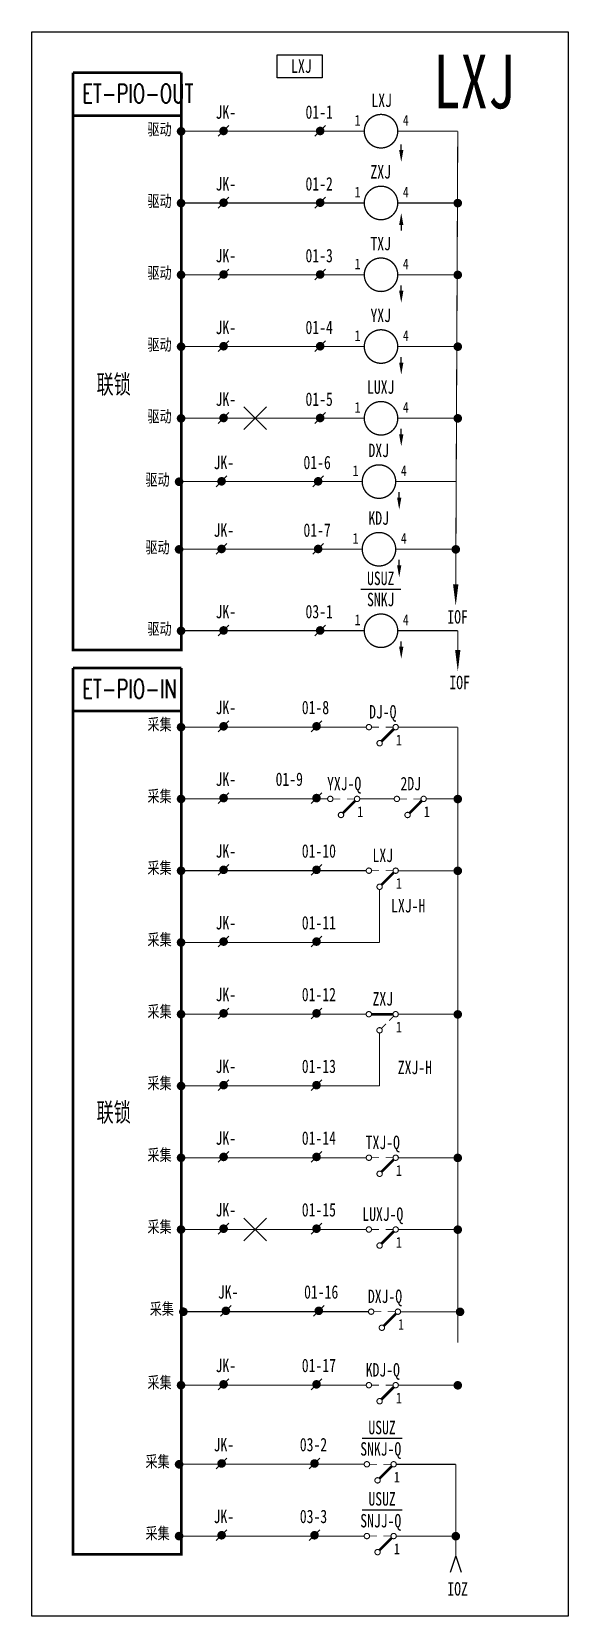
# Model space of a CAD drawing. Extents: x 0 to 100, y -296 to 0.
import ezdxf
from ezdxf.enums import TextEntityAlignment as Align

# ---------------------------------------------------------------- set-up
doc = ezdxf.new("R2010")
doc.units = 0
doc.linetypes.add('DASHED', pattern=[0.75, 0.5, -0.25])
doc.layers.get('0').update_dxf_attribs({"linetype": 'CONTINUOUS'})
doc.layers.add('TIE', color=7, linetype='CONTINUOUS')
doc.styles.add('CHINESE', font='txt.shx', dxfattribs={"width": 0.7, "bigfont": 'hztxt.shx'})

# ---------------------------------------------------------------- blocks, each defined once
blk = doc.blocks.new('W21')
blk.add_line((-1, -1), (1, 1))
at = {"const_width": 0.8}
blk.add_lwpolyline([(-0.4, 0, 1), (0.4, 0, 1)], format="xyb", close=True, dxfattribs=at)
blk = doc.blocks.new('W22')
at = {"const_width": 0.8}
blk.add_lwpolyline([(-0.4, 0, 1), (0.4, 0, 1)], format="xyb", close=True, dxfattribs=at)
blk = doc.blocks.new('143')
at = {"const_width": 0.2}
for points in [[(-6, 0, 1), (-5, 0, 1)], [(-1, 0, 1), (0, 0, 1)], [(-4, -3, 1), (-3, -3, 1)]]:
    blk.add_lwpolyline(points, format="xyb", close=True, dxfattribs=at)
for points, const_width in [([(-5, 0), (-3.6, 0)], 0.15), ([(-2.4, 0), (-1, 0)], 0.15), ([(-0.85, -0.35), (-3.15, -2.65)], 0.5)]:
    blk.add_lwpolyline(points, dxfattribs=dict(const_width=const_width))
blk.add_lwpolyline([(-5.5, -1.3, 0, 0, 0), (-5.5, -2.3, 0.8, 0, 0), (-5.5, -4.5, 0, 0, 0)], format="xyseb")
at = {"width": 0.8}
blk.add_attdef('RELAY', text='', height=2, dxfattribs=at).set_placement((-3, 2.2), align=Align.MIDDLE)
blk = doc.blocks.new('W54')
for p, q in [((0, 0), (3, 1)), ((3, -1), (0, 0))]:
    blk.add_line(p, q)
blk = doc.blocks.new('113')
at = {"const_width": 0.2}
for points in [[(-6, 0, 1), (-5, 0, 1)], [(-1, 0, 1), (0, 0, 1)], [(-4, -3, 1), (-3, -3, 1)]]:
    blk.add_lwpolyline(points, format="xyb", close=True, dxfattribs=at)
for points, const_width in [([(-5, 0), (-1, 0)], 0.5), ([(-2.3, -1.8), (-3.15, -2.65)], 0.15), ([(-0.85, -0.35), (-1.7, -1.2)], 0.15)]:
    blk.add_lwpolyline(points, dxfattribs=dict(const_width=const_width))
blk.add_lwpolyline([(-5.5, -4.5, 0, 0, 0), (-5.5, -3.5, 0.8, 0, 0), (-5.5, -1.3, 0, 0, 0)], format="xyseb")
at = {"width": 0.8}
blk.add_attdef('RELAY', text='', height=2, dxfattribs=at).set_placement((-3, 2.2), align=Align.MIDDLE)
blk = doc.blocks.new('W53')
blk.add_line((0, 1), (0, 0))
blk.add_lwpolyline([(0, 3.25, 0, 0.8, 0), (0, 1, 0.8, 0.8, 0)], format="xyseb")

msp = doc.modelspace()

# ---------------------------------------------------------------- linework, layer by layer
at = {"color": 1}
for p, q in [((39.58, -70), (43.82, -74.24)), ((39.58, -74.24), (43.82, -70)), ((39.58, -225.58), (43.82, -221.34)), ((39.58, -221.34), (43.82, -225.58))]:
    msp.add_line(p, q, dxfattribs=at)
at = {"color": 0}
for p, q in [((61.45, -104), (68.94, -104)), ((61.7, -262.42), (69.19, -262.42)), ((61.71, -275.73), (69.2, -275.73))]:
    msp.add_line(p, q, dxfattribs=at)
msp.add_lwpolyline([(0, 0), (100.19, 0), (100.19, -295.62), (0, -295.62)], close=True)
for points in [[(7.7, -7.64, 0.5, 0.5, 0), (27.92, -7.64, 0.5, 0.5, 0)], [(7.7, -15.64, 0.5, 0.5, 0), (27.92, -15.64, 0.5, 0.5, 0)], [(62.09, -18.57, 0.2, 0.2, 0), (27.9, -18.57, 0.2, 0.2, 0)], [(62.09, -31.96, 0.2, 0.2, 0), (27.9, -31.96, 0.2, 0.2, 0)], [(62.09, -45.34, 0.2, 0.2, 0), (27.9, -45.34, 0.2, 0.2, 0)], [(62.09, -58.73, 0.2, 0.2, 0), (27.9, -58.73, 0.2, 0.2, 0)], [(62.09, -72.12, 0.2, 0.2, 0), (27.9, -72.12, 0.2, 0.2, 0)], [(61.72, -83.93, 0.2, 0.2, 0), (27.52, -83.93, 0.2, 0.2, 0)], [(61.72, -96.56, 0.2, 0.2, 0), (27.52, -96.56, 0.2, 0.2, 0)], [(79.17, -107.1, 0, 1, 0), (79.17, -103.1, 1, 1, 0)], [(62.09, -111.75, 0.2, 0.2, 0), (27.9, -111.75, 0.2, 0.2, 0)], [(79.55, -119.33, 0, 1, 0), (79.55, -115.33, 1, 1, 0)], [(7.7, -118.72, 0.5, 0.5, 0), (27.92, -118.72, 0.5, 0.5, 0)], [(7.7, -126.72, 0.5, 0.5, 0), (27.92, -126.72, 0.5, 0.5, 0)], [(62.46, -129.74, 0.2, 0.2, 0), (27.92, -129.74, 0.2, 0.2, 0)], [(55.18, -143.13, 0.2, 0.2, 0), (27.92, -143.13, 0.2, 0.2, 0)], [(62.39, -156.52, 0.2, 0.2, 0), (27.92, -156.52, 0.2, 0.2, 0)], [(62.39, -183.3, 0.2, 0.2, 0), (27.92, -183.3, 0.2, 0.2, 0)], [(62.39, -210.07, 0.2, 0.2, 0), (27.92, -210.07, 0.2, 0.2, 0)], [(62.39, -223.46, 0.2, 0.2, 0), (27.92, -223.46, 0.2, 0.2, 0)], [(62.39, -252.5, 0.2, 0.2, 0), (27.92, -252.5, 0.2, 0.2, 0)], [(62.01, -267.26, 0.2, 0.2, 0), (27.55, -267.26, 0.2, 0.2, 0)], [(62.01, -280.65, 0.2, 0.2, 0), (27.55, -280.65, 0.2, 0.2, 0)]]:
    msp.add_lwpolyline(points, format="xyseb", dxfattribs=at)
for points, const_width in [([(7.7, -7.64), (7.7, -115.38), (27.92, -115.38), (27.92, -7.64)], 0.5), ([(79.55, -18.57), (68.34, -18.57)], 0.2), ([(79.17, -103.1), (79.55, -18.57)], 0.2), ([(79.55, -31.96), (68.34, -31.96)], 0.2), ([(79.55, -45.34), (68.34, -45.34)], 0.2), ([(79.55, -58.73), (68.34, -58.73)], 0.2), ([(79.55, -72.12), (68.34, -72.12)], 0.2), ([(79.17, -83.93), (67.97, -83.93)], 0.2), ([(79.17, -96.56), (67.97, -96.56)], 0.2), ([(79.55, -111.75), (68.34, -111.75)], 0.2), ([(79.55, -118.51), (79.55, -111.75)], 0.2), ([(7.7, -118.72), (7.7, -284.08), (27.92, -284.08), (27.92, -118.72)], 0.5), ([(79.55, -129.75), (68.45, -129.75)], 0.2), ([(79.55, -244.58), (79.55, -129.75)], 0.2), ([(67.65, -143.14), (61.25, -143.14)], 0.2), ([(79.55, -143.14), (73.69, -143.14)], 0.2), ([(79.55, -156.53), (68.45, -156.53)], 0.2), ([(64.96, -169.91), (64.96, -160.02)], 0.2), ([(64.96, -169.91), (27.92, -169.91)], 0.2), ([(79.55, -183.3), (68.45, -183.3)], 0.2), ([(64.96, -196.68), (64.96, -186.8)], 0.2), ([(64.96, -196.68), (27.92, -196.68)], 0.2), ([(79.55, -210.08), (68.45, -210.08)], 0.2), ([(79.55, -223.47), (68.45, -223.47)], 0.2), ([(79.55, -252.51), (68.45, -252.51)], 0.2), ([(79.17, -267.27), (68.08, -267.27)], 0.2), ([(79.17, -284.41), (79.17, -267.27)], 0.2), ([(79.17, -280.66), (68.08, -280.66)], 0.2)]:
    msp.add_lwpolyline(points, dxfattribs=dict(at, const_width=const_width))
at = {"color": 0, "const_width": 0.25}
for points in [[(65.22, -21.69, 1), (65.22, -15.44, 1)], [(65.22, -35.08, 1), (65.22, -28.83, 1)], [(65.22, -48.47, 1), (65.22, -42.22, 1)], [(65.22, -61.86, 1), (65.22, -55.61, 1)], [(65.22, -75.25, 1), (65.22, -69, 1)], [(64.84, -87.06, 1), (64.84, -80.81, 1)], [(64.84, -99.68, 1), (64.84, -93.43, 1)], [(65.22, -114.88, 1), (65.22, -108.63, 1)]]:
    msp.add_lwpolyline(points, format="xyb", close=True, dxfattribs=at)
msp.add_lwpolyline([(62.81, -238.79, 0.2, 0.2, 0), (28.35, -238.79, 0.2, 0.2, 0)], format="xyseb")
at = {"const_width": 0.2}
msp.add_lwpolyline([(79.97, -238.8), (68.88, -238.8)], dxfattribs=at)
at = {"layer": 'TIE'}
msp.add_lwpolyline([(45.86, -4.32), (54.22, -4.32), (54.22, -8.62), (45.86, -8.62)], close=True, dxfattribs=at)

# ---------------------------------------------------------------- block references
at = {"color": 0}
for name, p in [('W21', (35.83, -18.52)), ('W21', (53.86, -18.52)), ('W22', (27.89, -18.59)), ('W22', (27.89, -31.98)), ('W21', (35.83, -31.9)), ('W21', (53.86, -31.9)), ('W22', (79.55, -31.98)), ('W53', (69, -37.08)), ('W21', (35.83, -45.29)), ('W21', (53.86, -45.29)), ('W22', (27.89, -45.37)), ('W22', (79.55, -45.37)), ('W22', (27.89, -58.76)), ('W21', (35.83, -58.68)), ('W21', (53.86, -58.68)), ('W22', (79.55, -58.76)), ('W22', (27.89, -72.14)), ('W21', (35.83, -72.07)), ('W21', (53.86, -72.07)), ('W22', (79.55, -72.14)), ('W22', (27.52, -83.96)), ('W21', (35.46, -83.88)), ('W21', (53.48, -83.88)), ('W22', (27.52, -96.58)), ('W21', (35.46, -96.5)), ('W21', (53.48, -96.5)), ('W22', (79.18, -96.58)), ('W22', (27.89, -111.78)), ('W21', (35.83, -111.7)), ('W21', (53.86, -111.7)), ('W22', (27.89, -129.75)), ('W21', (35.83, -129.59)), ('W21', (53.18, -129.59)), ('143', (68.46, -129.74)), ('W22', (27.89, -143.14)), ('W21', (35.83, -142.98)), ('W21', (53.18, -142.98)), ('143', (61.25, -143.13)), ('143', (73.68, -143.13)), ('W22', (79.55, -143.16)), ('W22', (27.89, -156.53)), ('W21', (35.83, -156.36)), ('W21', (53.18, -156.36)), ('143', (68.46, -156.52)), ('W22', (79.55, -156.55)), ('W22', (27.89, -169.91)), ('W21', (35.83, -169.75)), ('W21', (53.18, -169.75)), ('W22', (27.89, -183.3)), ('W21', (35.83, -183.14)), ('W21', (53.18, -183.14)), ('W22', (79.55, -183.33)), ('W22', (27.89, -196.69)), ('W21', (35.83, -196.53)), ('W21', (53.18, -196.53)), ('W22', (27.89, -210.08)), ('W21', (35.83, -209.92)), ('W21', (53.18, -209.92)), ('143', (68.46, -210.07)), ('W22', (79.55, -210.1)), ('W22', (27.89, -223.47)), ('W21', (35.83, -223.31)), ('W21', (53.18, -223.31)), ('143', (68.46, -223.46)), ('W22', (79.55, -223.49)), ('W22', (27.89, -252.51)), ('W21', (35.83, -252.35)), ('W21', (53.18, -252.35)), ('143', (68.46, -252.5)), ('W22', (79.55, -252.53)), ('W22', (27.52, -267.27)), ('W21', (35.46, -267.11)), ('W21', (52.8, -267.11)), ('143', (68.08, -267.26)), ('W22', (27.52, -280.66)), ('W21', (35.46, -280.5)), ('W21', (52.8, -280.5)), ('143', (68.08, -280.65)), ('W22', (79.18, -280.68))]:
    msp.add_blockref(name, p, dxfattribs=at)
at = {"color": 0, "rotation": 180}
for p in [(69, -21.06), (69, -47.33), (69, -60.72), (69, -74.11), (68.62, -85.92), (68.62, -98.54), (69, -113.74)]:
    msp.add_blockref('W53', p, dxfattribs=at)
for name, p in [('113', (68.45, -183.3)), ('W22', (28.32, -238.8)), ('W21', (36.26, -238.63)), ('W21', (53.6, -238.63)), ('143', (68.88, -238.79)), ('W22', (79.98, -238.82))]:
    msp.add_blockref(name, p)
at = {"color": 0, "linetype": 'DASHED', "rotation": 270}
msp.add_blockref('W54', (79.17, -284.41), dxfattribs=at)

# ---------------------------------------------------------------- texts
at = {"color": 6, "width": 0.75}
for s, height, p in [('LXJ', 2.5, (50.35, -7.68)), ('LXJ', 10, (82.61, -14.3)), ('USUZ', 2.5, (65.16, -103.23)), ('USUZ', 2.5, (65.41, -261.65)), ('USUZ', 2.5, (65.42, -274.96))]:
    msp.add_text(s, height=height, dxfattribs=at).set_placement(p, align=Align.CENTER)
at = {"color": 0, "style": 'CHINESE'}
for s, height, width, p in [('ET-PIO-OUT', 3.5, 0.7, (9.43, -13.28)), ('联锁', 4, 0.8, (12.12, -67.92)), ('ET-PIO-IN', 3.5, 0.7, (9.43, -124.36)), ('联锁', 4, 0.8, (12.12, -203.73))]:
    msp.add_text(s, height=height, dxfattribs=dict(at, width=width)).set_placement(p)
at = {"color": 0, "style": 'CHINESE', "width": 0.9}
for s, p in [('驱动', (23.87, -19.55)), ('驱动', (23.87, -32.93)), ('驱动', (23.87, -46.32)), ('驱动', (23.87, -59.71)), ('驱动', (23.87, -73.1)), ('驱动', (23.5, -84.91)), ('驱动', (23.5, -97.53)), ('驱动', (23.87, -112.73)), ('采集', (23.87, -130.56)), ('采集', (23.87, -143.95)), ('采集', (23.87, -157.33)), ('采集', (23.87, -170.72)), ('采集', (23.87, -184.11)), ('采集', (23.87, -197.5)), ('采集', (23.87, -210.89)), ('采集', (23.87, -224.28)), ('采集', (23.87, -253.32)), ('采集', (23.5, -268.08)), ('采集', (23.5, -281.47))]:
    msp.add_text(s, height=2.5, dxfattribs=at).set_placement(p, align=Align.CENTER)
at = {"color": 0}
for s, height, width, p in [('1', 2, 0.8, (60.84, -17.54)), ('4', 2, 0.8, (69.84, -17.54)), ('1', 2, 0.8, (60.84, -30.93)), ('4', 2, 0.8, (69.84, -30.93)), ('1', 2, 0.8, (60.84, -44.32)), ('4', 2, 0.8, (69.84, -44.32)), ('1', 2, 0.8, (60.84, -57.71)), ('4', 2, 0.8, (69.84, -57.71)), ('1', 2, 0.8, (60.84, -71.09)), ('4', 2, 0.8, (69.84, -71.09)), ('1', 2, 0.8, (60.47, -82.91)), ('4', 2, 0.8, (69.47, -82.91)), ('1', 2, 0.8, (60.47, -95.53)), ('4', 2, 0.8, (69.47, -95.53)), ('1', 2, 0.8, (60.84, -110.73)), ('4', 2, 0.8, (69.84, -110.73)), ('1', 2, 0.8, (68.55, -133.13)), ('2DJ', 2.5, 0.75, (70.77, -141.52)), ('1', 2, 0.8, (61.34, -146.52)), ('1', 2, 0.8, (73.77, -146.52)), ('1', 2, 0.8, (68.55, -159.9)), ('1', 2, 0.8, (68.55, -186.68)), ('1', 2, 0.8, (68.55, -213.46)), ('1', 2, 0.8, (68.55, -226.85)), ('1', 2, 0.8, (68.55, -255.89)), ('1', 2, 0.8, (68.17, -270.65)), ('1', 2, 0.8, (68.17, -284.04))]:
    msp.add_text(s, height=height, dxfattribs=dict(at, width=width)).set_placement(p, align=Align.CENTER)
at = {"color": 0, "width": 0.75}
for s, p in [('IOF', (77.61, -110.42)), ('IOF', (77.99, -122.66)), ('IOZ', (77.61, -291.76))]:
    msp.add_text(s, height=2.5, dxfattribs=at).set_placement(p)
at = {"style": 'CHINESE', "width": 0.9}
msp.add_text('采集', height=2.5, dxfattribs=at).set_placement((24.3, -239.6), align=Align.CENTER)
at = {"width": 0.8}
msp.add_text('1', height=2, dxfattribs=at).set_placement((68.97, -242.17), align=Align.CENTER)
at = {"layer": 'TIE', "color": 3, "width": 0.75}
for s, p in [('LXJ', (65.34, -14.04)), ('ZXJ', (65.16, -27.39)), ('TXJ', (65.16, -40.78)), ('YXJ', (65.16, -54.16)), ('LUXJ', (65.16, -67.55)), ('DXJ', (64.79, -79.36)), ('KDJ', (64.79, -91.99)), ('SNKJ', (65.16, -107.18)), ('DJ-Q', (65.55, -128.13)), ('YXJ-Q', (58.34, -141.52)), ('LXJ', (65.55, -154.9)), ('LXJ-H', (70.3, -164.3)), ('ZXJ', (65.55, -181.68)), ('ZXJ-H', (71.54, -194.48)), ('TXJ-Q', (65.55, -208.46)), ('LUXJ-Q', (65.55, -221.85)), ('DXJ-Q', (65.97, -237.17)), ('KDJ-Q', (65.55, -250.89)), ('SNKJ-Q', (65.17, -265.65)), ('SNJJ-Q', (65.17, -279.04))]:
    msp.add_text(s, height=2.5, dxfattribs=at).set_placement(p, align=Align.CENTER)
at = {"layer": 'TIE', "color": 1, "width": 0.75}
for p in [(34.34, -16.24), (34.34, -29.63), (34.34, -43.02), (34.34, -56.41), (34.34, -69.8), (33.97, -81.61), (33.97, -94.23), (34.34, -109.43), (34.34, -127.32), (34.34, -140.7), (34.34, -154.09), (34.34, -167.48), (34.34, -180.87), (34.34, -194.26), (34.34, -207.65), (34.34, -221.03), (34.77, -236.36), (34.34, -250.07), (33.97, -264.84), (33.97, -278.23)]:
    msp.add_text('JK-', height=2.5, dxfattribs=at).set_placement(p)
at = {"layer": 'TIE', "color": 3, "width": 0.75}
for s, p in [('01-1', (51.12, -16.24)), ('01-2', (51.12, -29.63)), ('01-3', (51.12, -43.02)), ('01-4', (51.12, -56.41)), ('01-5', (51.12, -69.8)), ('01-6', (50.74, -81.61)), ('01-7', (50.74, -94.23)), ('03-1', (51.12, -109.43)), ('01-8', (50.43, -127.32)), ('01-9', (45.54, -140.7)), ('01-10', (50.43, -154.09)), ('01-11', (50.43, -167.48)), ('01-12', (50.43, -180.87)), ('01-13', (50.43, -194.26)), ('01-14', (50.43, -207.65)), ('01-15', (50.43, -221.03)), ('01-16', (50.86, -236.36)), ('01-17', (50.43, -250.07)), ('03-2', (50.06, -264.84)), ('03-3', (50.06, -278.23))]:
    msp.add_text(s, height=2.5, dxfattribs=at).set_placement(p)

doc.saveas('drawing.dxf')
